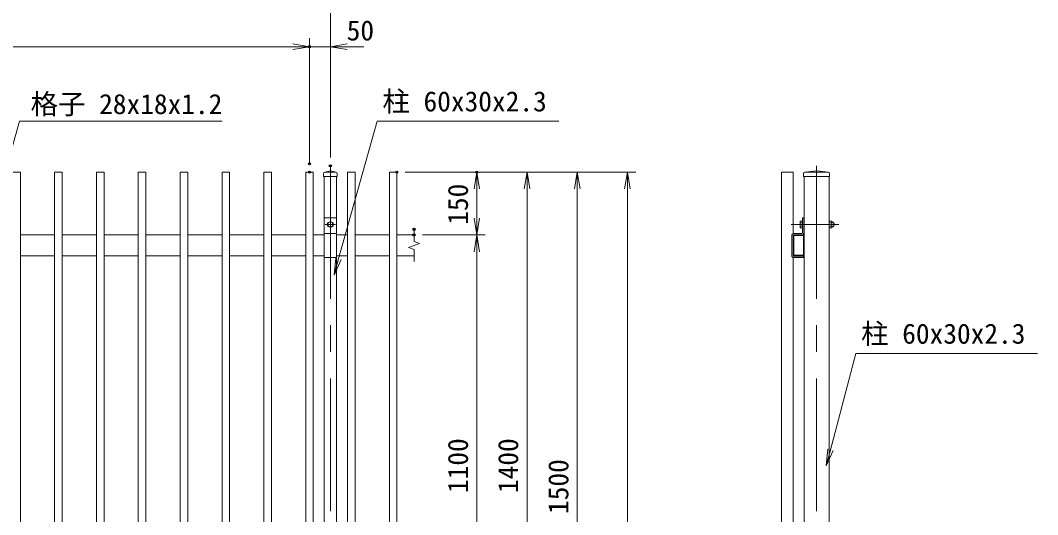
# Model space of a CAD drawing. Units: millimetres at full size. Extents: x -4200 to 4200, y -2970 to 2970.
# Drawn here: x -2024 to 407, y 550 to 1732 of the extents above; entities that cross this region are included whole.
import ezdxf
from ezdxf.enums import TextEntityAlignment as Align

# ---------------------------------------------------------------- set-up
doc = ezdxf.new("R2010")
doc.units = ezdxf.units.MM
doc.header["$LTSCALE"] = 10
doc.header["$PDMODE"] = 32
doc.header["$PDSIZE"] = 5
doc.linetypes.add('USER1', pattern=[50.8, 31.75, -6.35, 6.35, -6.35])
for name, color, linetype, lineweight in [('0-0_D-STR1', 1, 'Continuous', 18), ('0-1_D-BMK', 2, 'USER1', 13), ('0-5_D-STR3', 3, 'Continuous', 13), ('0-6_D-STR-DIM', 7, 'Continuous', 13), ('0-7_0', 7, 'Continuous', 18), ('0-A_D-STR-TXT', 7, 'Continuous', 13)]:
    doc.layers.add(name, color=color, linetype=linetype, lineweight=lineweight)
doc.layers.add('0-8_Defpoints', color=253, linetype='Continuous')
doc.styles.add('ＭＳ ゴシック', font='')
doc.styles.get('ＭＳ ゴシック').set_extended_font_data('MS Gothic')

# ---------------------------------------------------------------- blocks, each defined once
blk = doc.blocks.new('_Open')
at = {"layer": '0-7_0'}
blk.add_line((-10, 1.667), (0, 0), dxfattribs=at)
blk.add_lwpolyline([(-10, -1.667), (0, 0), (-10, 0)], dxfattribs=at)

msp = doc.modelspace()

# ---------------------------------------------------------------- linework, layer by layer
at = {"layer": '0-0_D-STR1'}
for p, q in [((-2042.25, 1368.92), (-2024.25, 1368.92)), ((-2024.25, 1368.92), (-2024.25, -31.08)), ((-1942.25, 1368.92), (-1924.25, 1368.92)), ((-1924.25, 1368.92), (-1924.25, -31.08)), ((-1842.25, 1368.92), (-1824.25, 1368.92)), ((-1824.25, 1368.92), (-1824.25, -31.08)), ((-1742.25, 1368.92), (-1724.25, 1368.92)), ((-1724.25, 1368.92), (-1724.25, -31.08)), ((-1642.25, 1368.92), (-1624.25, 1368.92)), ((-1624.25, 1368.92), (-1624.25, -31.08)), ((-1542.25, 1368.92), (-1524.25, 1368.92)), ((-1524.25, 1368.92), (-1524.25, -31.08)), ((-1442.25, 1368.92), (-1424.25, 1368.92)), ((-1424.25, 1368.92), (-1424.25, -31.08)), ((-1342.25, 1368.92), (-1324.25, 1368.92)), ((-1324.25, 1368.92), (-1324.25, -31.08)), ((-1299.5, 1365.92), (-1299.5, 1358.92)), ((-1283.25, 1371.92), (-1296.5, 1368.92)), ((-1296.5, 1368.92), (-1270, 1368.92)), ((-1283.25, 1371.92), (-1270, 1368.92)), ((-1267, 1365.92), (-1267, 1358.92)), ((-1242.25, 1368.92), (-1224.25, 1368.92)), ((-1224.25, 1368.92), (-1224.25, -31.08)), ((-1142.25, 1368.92), (-1124.25, 1368.92)), ((-1124.25, 1368.92), (-1124.25, -31.08)), ((-205.23, 1368.92), (-205.23, -31.08)), ((-205.23, 1368.92), (-177.23, 1368.92)), ((-177.23, 1368.92), (-205.23, 1368.92)), ((-177.23, 1368.92), (-177.23, 1221.84)), ((-152.48, 1365.92), (-152.48, 1358.92)), ((-121.23, 1371.92), (-149.48, 1368.92)), ((-149.48, 1368.92), (-92.98, 1368.92)), ((-121.23, 1371.92), (-92.98, 1368.92)), ((-89.98, 1365.92), (-89.98, 1358.92)), ((-1299.5, 1358.92), (-1267, 1358.92)), ((-1298.25, 1358.92), (-1298.25, 1257.92)), ((-1268.25, 1257.92), (-1268.25, 1358.92)), ((-152.48, 1358.92), (-89.98, 1358.92)), ((-151.23, 1358.92), (-151.23, -401.08)), ((-91.23, -401.08), (-91.23, 1358.92)), ((-2024.25, 1218.92), (-1942.25, 1218.92)), ((-1924.25, 1218.92), (-1842.25, 1218.92)), ((-1824.25, 1218.92), (-1742.25, 1218.92)), ((-1724.25, 1218.92), (-1642.25, 1218.92)), ((-1624.25, 1218.92), (-1542.25, 1218.92)), ((-1524.25, 1218.92), (-1442.25, 1218.92)), ((-1424.25, 1218.92), (-1342.25, 1218.92)), ((-1324.25, 1218.92), (-1298.25, 1218.92)), ((-1268.25, 1218.92), (-1242.25, 1218.92)), ((-1224.25, 1218.92), (-1142.25, 1218.92)), ((-1124.25, 1218.92), (-1083.25, 1218.92)), ((-177.23, 1216.82), (-177.23, 1171.01)), ((-175.63, 1216.82), (-175.63, 1171.02)), ((-153.68, 1218.92), (-175.13, 1218.92)), ((-153.68, 1217.32), (-175.13, 1217.32)), ((-152.83, 1171.02), (-152.83, 1216.47)), ((-151.23, 1171.02), (-151.23, 1216.47)), ((-2024.25, 1168.92), (-1942.25, 1168.92)), ((-1924.25, 1168.92), (-1842.25, 1168.92)), ((-1824.25, 1168.92), (-1742.25, 1168.92)), ((-1724.25, 1168.92), (-1642.25, 1168.92)), ((-1624.25, 1168.92), (-1542.25, 1168.92)), ((-1524.25, 1168.92), (-1442.25, 1168.92)), ((-1424.25, 1168.92), (-1342.25, 1168.92)), ((-1324.25, 1168.92), (-1298.25, 1168.92)), ((-1268.25, 1168.92), (-1242.25, 1168.92)), ((-1224.25, 1168.92), (-1142.25, 1168.92)), ((-1124.25, 1168.92), (-1083.25, 1168.92)), ((-175.13, 1170.52), (-153.33, 1170.52)), ((-175.13, 1168.92), (-153.33, 1168.92)), ((-1298.25, 1164.72), (-1298.25, 207.92)), ((-1268.25, 207.92), (-1268.25, 1164.72)), ((-177.23, 1164.99), (-177.23, 171.84))]:
    msp.add_line(p, q, dxfattribs=at)
for points in [[(-1942.25, 1368.92), (-1942.25, -31.08), (-1924.25, -31.08)], [(-1842.25, 1368.92), (-1842.25, -31.08), (-1824.25, -31.08)], [(-1742.25, 1368.92), (-1742.25, -31.08), (-1724.25, -31.08)], [(-1642.25, 1368.92), (-1642.25, -31.08), (-1624.25, -31.08)], [(-1542.25, 1368.92), (-1542.25, -31.08), (-1524.25, -31.08)], [(-1442.25, 1368.92), (-1442.25, -31.08), (-1424.25, -31.08)], [(-1342.25, 1368.92), (-1342.25, -31.08), (-1324.25, -31.08)], [(-1242.25, 1368.92), (-1242.25, -31.08), (-1224.25, -31.08)], [(-1142.25, 1368.92), (-1142.25, -31.08), (-1124.25, -31.08)]]:
    msp.add_lwpolyline(points, dxfattribs=at)
for centre, radius, start, end in [((-1296.5, 1365.92), 3, 90, 180), ((-1270, 1365.92), 3, 0, 90), ((-149.48, 1365.92), 3, 90, 180), ((-92.98, 1365.92), 3, 0, 90), ((-175.13, 1216.82), 2.1, 90, 180.00049), ((-175.13, 1216.82), 0.5, 90, 179.99992), ((-153.68, 1216.47), 2.45, 0, 90.00001), ((-153.68, 1216.47), 0.85, 0, 90.00002), ((-175.13, 1171.02), 2.1, 180.00029, 270), ((-175.13, 1171.02), 0.5, 179.99992, 270), ((-153.33, 1171.02), 0.5, 270, 0.00043), ((-153.33, 1171.02), 2.1, 270, 0.0003)]:
    msp.add_arc(centre, radius, start, end, dxfattribs=at)
at = {"layer": '0-1_D-BMK'}
for p, q in [((-1283.25, 1383.92), (-1283.25, -416.08)), ((-121.23, 1383.92), (-121.23, -416.08)), ((-1270.75, 1243.92), (-1295.75, 1243.92)), ((-1283.25, 1253.92), (-1283.25, 1233.92)), ((-181.82, 1243.92), (-67.78, 1243.92))]:
    msp.add_line(p, q, dxfattribs=at)
at = {"layer": '0-5_D-STR3'}
for p, q in [((-1298.25, 1257.92), (-1298.25, 1164.72)), ((-1296.25, 1259.92), (-1270.25, 1259.92)), ((-1268.25, 1257.92), (-1268.25, 1164.72)), ((-160.43, 1250.15), (-160.43, 1237.81)), ((-159.43, 1252.02), (-154.93, 1252.02)), ((-159.43, 1247.97), (-154.93, 1247.97)), ((-154.93, 1259.92), (-154.93, 1223.72)), ((-151.73, 1259.92), (-154.93, 1259.92)), ((-154.93, 1252.02), (-154.93, 1235.82)), ((-151.73, 1259.92), (-151.73, 1223.72)), ((-151.23, 1247.92), (-151.73, 1247.92)), ((-91.23, 1250.09), (-91.23, 1237.74)), ((-91.23, 1250.09), (-91.23, 1237.74)), ((-90.23, 1251.96), (-85.73, 1251.96)), ((-85.73, 1247.91), (-90.23, 1247.91)), ((-84.73, 1250.09), (-84.73, 1237.74)), ((-84.73, 1250.09), (-84.73, 1237.74)), ((-1298.25, 1222.12), (-1268.25, 1222.12)), ((-180.43, 1217.32), (-180.43, 1169.52)), ((-177.23, 1217.32), (-177.23, 1169.52)), ((-156.53, 1222.12), (-175.63, 1222.12)), ((-156.03, 1218.92), (-175.13, 1218.92)), ((-159.43, 1239.87), (-154.93, 1239.87)), ((-159.43, 1235.82), (-154.93, 1235.82)), ((-151.23, 1239.92), (-151.73, 1239.92)), ((-85.73, 1239.81), (-90.23, 1239.81)), ((-90.23, 1235.76), (-85.73, 1235.76)), ((-152.23, 1167.92), (-175.63, 1167.92)), ((-152.23, 1167.92), (-152.23, 1164.72)), ((-1298.25, 1164.72), (-1268.25, 1164.72)), ((-152.23, 1164.72), (-175.63, 1164.72))]:
    msp.add_line(p, q, dxfattribs=at)
msp.add_lwpolyline([(-1276.75, 1247.67), (-1283.25, 1251.42), (-1289.75, 1247.67), (-1289.75, 1240.16), (-1283.25, 1236.41), (-1276.75, 1240.16)], close=True, dxfattribs=at)
msp.add_circle((-1283.25, 1243.92), 6.25, dxfattribs=at)
for centre, radius, start, end in [((-1296.25, 1257.92), 2, 90, 180), ((-1270.25, 1257.92), 2, 0, 90), ((-157.89, 1249.99), 2.54, 127.21089, 232.78911), ((-151.73, 1243.92), 8.7, 152.26063, 207.73937), ((-88.69, 1249.93), 2.54, 127.21089, 232.78911), ((-82.53, 1243.86), 8.7, 152.26063, 207.73937), ((-93.43, 1243.86), 8.7, 332.26063, 27.73937), ((-87.26, 1249.93), 2.54, 307.21089, 52.78911), ((-84.35, 1250.8), 0.5, 189.83916, 262.83194), ((-85.23, 1243.86), 6.5, 277.16806, 82.83194), ((-175.63, 1217.32), 4.8, 90, 180), ((-175.63, 1217.32), 1.6, 90, 180), ((-157.88, 1237.84), 2.55, 127.42505, 232.57495), ((-156.53, 1223.72), 1.6, 270, 0), ((-156.53, 1223.72), 4.8, 270, 0), ((-88.68, 1237.78), 2.55, 127.42505, 232.57495), ((-87.28, 1237.78), 2.55, 307.42505, 52.57495), ((-84.35, 1236.91), 0.5, 97.16806, 163.42019), ((-175.63, 1169.52), 4.8, 180, 270), ((-175.63, 1169.52), 1.6, 180, 270)]:
    msp.add_arc(centre, radius, start, end, dxfattribs=at)
at = {"layer": '0-6_D-STR-DIM'}
for p, q in [((-1283.25, 1403.92), (-1283.25, 1808.92)), ((-1283.25, 1403.92), (-1283.25, 1808.92)), ((-1333.25, 1388.92), (-1333.25, 1688.92)), ((-1333.25, 1408.92), (-1333.25, 1688.92)), ((-1283.25, 1403.92), (-1283.25, 1688.92)), ((-3233.25, 1668.92), (-1333.25, 1668.92)), ((-1373.25, 1668.92), (-1413.25, 1668.92)), ((-1283.25, 1668.92), (-1333.25, 1668.92)), ((-1243.25, 1668.92), (-1203.25, 1668.92)), ((-1104.25, 1368.92), (-913.25, 1368.92)), ((-1104.25, 1368.92), (-793.25, 1368.92)), ((-1104.25, 1368.92), (-673.25, 1368.92)), ((-1104.25, 1368.92), (-553.25, 1368.92)), ((-933.25, 1218.92), (-933.25, 1368.92)), ((-813.25, 1368.92), (-813.25, -31.08)), ((-693.25, 1368.92), (-693.25, -131.08)), ((-573.25, 1368.92), (-573.25, -401.08)), ((-1083.25, 1232.35), (-1083.25, 1203.54)), ((-1063.25, 1218.92), (-913.25, 1218.92)), ((-1063.25, 1218.92), (-913.25, 1218.92)), ((-933.25, 1218.92), (-933.25, 118.92)), ((-1096.46, 1189.11), (-1070.03, 1198.73)), ((-1070.03, 1198.73), (-1083.25, 1203.54)), ((-1083.25, 1184.3), (-1096.46, 1189.11)), ((-1083.25, 1184.3), (-1083.25, 1155.49))]:
    msp.add_line(p, q, dxfattribs=at)
at = {"layer": '0-8_Defpoints'}
for p in [(-1333.25, 1668.92), (-1333.25, 1388.92), (-1283.25, 1383.92), (-1333.25, 1368.92), (-1124.25, 1368.92), (-933.25, 1368.92), (-1083.25, 1232.35), (-1083.25, 1218.92)]:
    msp.add_point(p, dxfattribs=at)
at = {"layer": '0-A_D-STR-TXT'}
for points in [[(-1541.83, 1491.04), (-2026.51, 1491.04), (-2128.72, 1125.03)], [(-736.93, 1491.04), (-1171.61, 1491.04), (-1273.82, 1125.03)], [(407.21, 935.77), (-27.48, 935.77), (-97.83, 668.86)]]:
    msp.add_lwpolyline(points, dxfattribs=at)

# ---------------------------------------------------------------- block references
at = {"layer": '0-6_D-STR-DIM', "xscale": 4, "yscale": 4}
msp.add_blockref('_Open', (-1333.25, 1668.92), dxfattribs=at)
msp.add_blockref('_Open', (-1333.25, 1668.92), dxfattribs=at)
for p, rotation in [((-1283.25, 1668.92), 180), ((-933.25, 1368.92), 90), ((-813.25, 1368.92), 90), ((-693.25, 1368.92), 90), ((-573.25, 1368.92), 90), ((-933.25, 1218.92), 270), ((-933.25, 1218.92), 90)]:
    msp.add_blockref('_Open', p, dxfattribs=dict(at, rotation=rotation))
at = {"layer": '0-A_D-STR-TXT', "xscale": 4, "yscale": 4}
for p, rotation in [((-1274.35, 1123.11), 254.39815), ((-98.34, 666.92), 255.23423)]:
    msp.add_blockref('_Open', p, dxfattribs=dict(at, rotation=rotation))

# ---------------------------------------------------------------- texts
at = {"layer": '0-6_D-STR-DIM', "style": 'ＭＳ ゴシック'}
msp.add_text('50', height=48.09, dxfattribs=at).set_placement((-1244.27, 1669.24), align=Align.BOTTOM_LEFT)
for s, p in [('150', (-939.99, 1243.25)), ('1100', (-939.99, 602)), ('1400', (-819.99, 602)), ('1500', (-699.99, 552))]:
    msp.add_text(s, height=48.09, rotation=90, dxfattribs=at).set_placement(p, align=Align.BOTTOM_LEFT)
at = {"layer": '0-A_D-STR-TXT', "style": 'ＭＳ ゴシック'}
for s, p in [('格子 28x18x1.2', (-1999.79, 1493.42)), ('柱 60x30x2.3', (-1158.9, 1499.75)), ('柱 60x30x2.3', (-14.76, 944.47))]:
    msp.add_text(s, height=48.09, dxfattribs=at).set_placement(p, align=Align.BOTTOM_LEFT)

doc.saveas('drawing.dxf')
